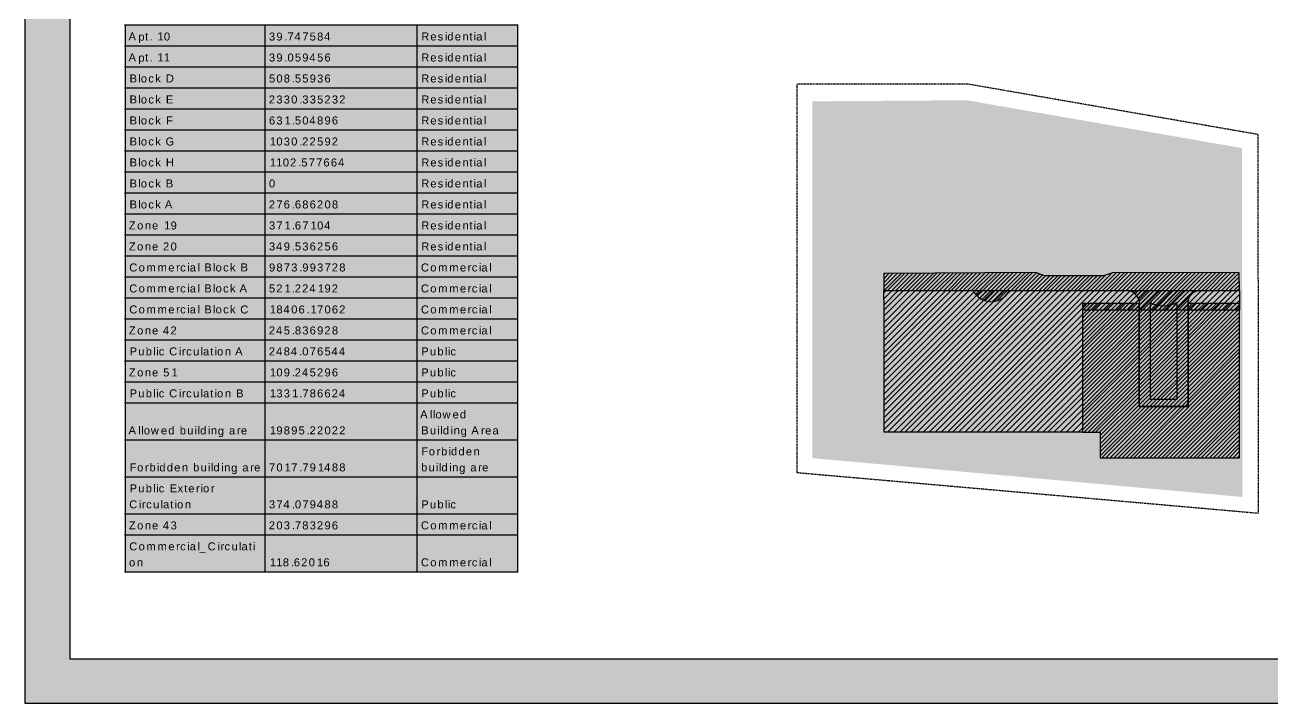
# Model space of a CAD drawing. Header units: metres. Extents: x 183920 to 185578, y 20757 to 21440.
# Drawn here: x 185131.3 to 185408.9, y 21119.2 to 21270 of the extents above; entities that cross this region are included whole.
import ezdxf

# ---------------------------------------------------------------- set-up
doc = ezdxf.new("R2010")
doc.units = ezdxf.units.M
for name, pattern in [('Commercial', [0]), ('Light Grey Page Line', [0]), ('Page Lines', [0]), ('Property boundary', [0.001111, 0.0003175, -0.00015875, 0.0003175, -0.00015875, 0, -0.00015875]), ('Public', [0]), ('Residential', [0]), ('Style_30', [0])]:
    doc.linetypes.add(name, pattern=pattern)
for name, color, linetype, true_color in [('Imported blocks_1', 7, 'Continuous', 0xc57dd9), ('PDF_Geometry', 7, 'Continuous', 0x000000), ('PDF_Solid Fills', 7, 'Continuous', 0xffffff), ('PDF_Text', 7, 'Continuous', 0x000000), ('Walls', 7, 'Continuous', 0x68db4c), ('Zoning', 7, 'Continuous', 0x47d2e2)]:
    doc.layers.add(name, color=color, linetype=linetype, true_color=true_color)
doc.styles.add('Style_10', font='', dxfattribs={"height": 1.58191})
doc.styles.get('Style_10').set_extended_font_data('arial')
pattern_1 = [(45, (0, 0), (-3.5355339, 3.5355339), []), (45, (0.9, 0), (-3.5355339, 3.5355339), []), (45, (1.8, 0), (-3.5355339, 3.5355339), []), (45, (2.7, 0), (-3.5355339, 3.5355339), []), (45, (3.6, 0), (-3.5355339, 3.5355339), []), (45, (4.5, 0), (-3.5355339, 3.5355339), []), (45, (5.4, 0), (-3.5355339, 3.5355339), []), (45, (6.3, 0), (-3.5355339, 3.5355339), [])]

# ---------------------------------------------------------------- blocks, each defined once
blk = doc.blocks.new('Group 6')
at = {"layer": 'PDF_Solid Fills', "transparency": 33554483}
blk.add_hatch(color=256, dxfattribs=at).paths.add_polyline_path([(185198.8, 21361.98), (185276.36, 21361.98), (185276.36, 21254.02), (185198.8, 21254.02), (185198.8, 21361.98)], flags=0)
at = {"layer": 'PDF_Geometry', "linetype": 'Style_30'}
for points in [[(185198.6, 21362.08), (185276.36, 21362.08)], [(185198.7, 21361.98), (185198.7, 21358.03)], [(185226.33, 21361.98), (185226.33, 21358.03)], [(185256.33, 21361.98), (185256.33, 21358.03)], [(185276.26, 21361.98), (185276.26, 21358.03)], [(185198.6, 21357.93), (185276.36, 21357.93)], [(185198.7, 21357.83), (185198.7, 21353.89)], [(185226.33, 21357.83), (185226.33, 21353.89)], [(185256.33, 21357.83), (185256.33, 21353.89)], [(185276.26, 21357.83), (185276.26, 21353.89)], [(185198.6, 21353.79), (185276.36, 21353.79)], [(185198.7, 21353.69), (185198.7, 21349.74)], [(185226.33, 21353.69), (185226.33, 21349.74)], [(185256.33, 21353.69), (185256.33, 21349.74)], [(185276.26, 21353.69), (185276.26, 21349.74)], [(185198.6, 21349.64), (185276.36, 21349.64)], [(185198.7, 21349.54), (185198.7, 21345.6)], [(185226.33, 21349.54), (185226.33, 21345.6)], [(185256.33, 21349.54), (185256.33, 21345.6)], [(185276.26, 21349.54), (185276.26, 21345.6)], [(185198.6, 21345.5), (185276.36, 21345.5)], [(185198.7, 21345.4), (185198.7, 21341.45)], [(185226.33, 21345.4), (185226.33, 21341.45)], [(185256.33, 21345.4), (185256.33, 21341.45)], [(185276.26, 21345.4), (185276.26, 21341.45)], [(185198.6, 21341.35), (185276.36, 21341.35)], [(185198.7, 21341.25), (185198.7, 21337.31)], [(185226.33, 21341.25), (185226.33, 21337.31)], [(185256.33, 21341.25), (185256.33, 21337.31)], [(185276.26, 21341.25), (185276.26, 21337.31)], [(185198.6, 21337.21), (185276.36, 21337.21)], [(185198.7, 21337.11), (185198.7, 21333.16)], [(185226.33, 21337.11), (185226.33, 21333.16)], [(185256.33, 21337.11), (185256.33, 21333.16)], [(185276.26, 21337.11), (185276.26, 21333.16)], [(185198.6, 21333.06), (185276.36, 21333.06)], [(185198.7, 21332.96), (185198.7, 21329.02)], [(185226.33, 21332.96), (185226.33, 21329.02)], [(185256.33, 21332.96), (185256.33, 21329.02)], [(185276.26, 21332.96), (185276.26, 21329.02)], [(185198.6, 21328.92), (185276.36, 21328.92)], [(185198.7, 21328.82), (185198.7, 21324.87)], [(185226.33, 21328.82), (185226.33, 21324.87)], [(185256.33, 21328.82), (185256.33, 21324.87)], [(185276.26, 21328.82), (185276.26, 21324.87)], [(185198.6, 21324.77), (185276.36, 21324.77)], [(185198.7, 21324.68), (185198.7, 21320.73)], [(185226.33, 21324.68), (185226.33, 21320.73)], [(185256.33, 21324.68), (185256.33, 21320.73)], [(185276.26, 21324.68), (185276.26, 21320.73)], [(185198.6, 21320.63), (185276.36, 21320.63)], [(185198.7, 21320.53), (185198.7, 21316.58)], [(185226.33, 21320.53), (185226.33, 21316.58)], [(185256.33, 21320.53), (185256.33, 21316.58)], [(185276.26, 21320.53), (185276.26, 21316.58)], [(185198.6, 21316.48), (185276.36, 21316.48)], [(185198.7, 21316.39), (185198.7, 21312.44)], [(185226.33, 21316.39), (185226.33, 21312.44)], [(185256.33, 21316.39), (185256.33, 21312.44)], [(185276.26, 21316.39), (185276.26, 21312.44)], [(185198.6, 21312.34), (185276.36, 21312.34)], [(185198.7, 21312.24), (185198.7, 21308.29)], [(185226.33, 21312.24), (185226.33, 21308.29)], [(185256.33, 21312.24), (185256.33, 21308.29)], [(185276.26, 21312.24), (185276.26, 21308.29)], [(185198.6, 21308.2), (185276.36, 21308.2)], [(185198.7, 21308.1), (185198.7, 21304.15)], [(185226.33, 21308.1), (185226.33, 21304.15)], [(185256.33, 21308.1), (185256.33, 21304.15)], [(185276.26, 21308.1), (185276.26, 21304.15)], [(185198.6, 21304.05), (185276.36, 21304.05)], [(185198.7, 21303.95), (185198.7, 21300)], [(185226.33, 21303.95), (185226.33, 21300)], [(185256.33, 21303.95), (185256.33, 21300)], [(185276.26, 21303.95), (185276.26, 21300)], [(185198.6, 21299.91), (185276.36, 21299.91)], [(185198.7, 21299.81), (185198.7, 21295.86)], [(185226.33, 21299.81), (185226.33, 21295.86)], [(185256.33, 21299.81), (185256.33, 21295.86)], [(185276.26, 21299.81), (185276.26, 21295.86)], [(185198.6, 21295.76), (185276.36, 21295.76)], [(185198.7, 21295.66), (185198.7, 21291.72)], [(185226.33, 21295.66), (185226.33, 21291.72)], [(185256.33, 21295.66), (185256.33, 21291.72)], [(185276.26, 21295.66), (185276.26, 21291.72)], [(185198.6, 21291.62), (185276.36, 21291.62)], [(185198.7, 21291.52), (185198.7, 21287.57)], [(185226.33, 21291.52), (185226.33, 21287.57)], [(185256.33, 21291.52), (185256.33, 21287.57)], [(185276.26, 21291.52), (185276.26, 21287.57)], [(185198.6, 21287.47), (185276.36, 21287.47)], [(185198.7, 21287.37), (185198.7, 21280.27)], [(185226.33, 21287.37), (185226.33, 21280.27)], [(185256.33, 21287.37), (185256.33, 21280.27)], [(185276.26, 21287.37), (185276.26, 21280.27)], [(185198.6, 21280.17), (185276.36, 21280.17)], [(185198.7, 21280.07), (185198.7, 21272.97)], [(185226.33, 21280.07), (185226.33, 21272.97)], [(185256.33, 21280.07), (185256.33, 21272.97)], [(185276.26, 21280.07), (185276.26, 21272.97)], [(185198.6, 21272.87), (185276.36, 21272.87)], [(185198.7, 21272.77), (185198.7, 21265.66)], [(185226.33, 21272.77), (185226.33, 21265.66)], [(185256.33, 21272.77), (185256.33, 21265.66)], [(185276.26, 21272.77), (185276.26, 21265.66)], [(185198.6, 21265.56), (185276.36, 21265.56)], [(185198.7, 21265.47), (185198.7, 21261.52)], [(185226.33, 21265.47), (185226.33, 21261.52)], [(185256.33, 21265.47), (185256.33, 21261.52)], [(185276.26, 21265.47), (185276.26, 21261.52)], [(185198.6, 21261.42), (185276.36, 21261.42)], [(185198.7, 21261.32), (185198.7, 21254.22)], [(185226.33, 21261.32), (185226.33, 21254.22)], [(185256.33, 21261.32), (185256.33, 21254.22)], [(185276.26, 21261.32), (185276.26, 21254.22)], [(185198.6, 21254.12), (185276.36, 21254.12)]]:
    blk.add_lwpolyline(points, dxfattribs=at)
at = {"layer": 'PDF_Text', "char_height": 1.58, "attachment_point": 7, "style": 'Style_10'}
for s, insert, width in [('A', (185199.38, 21359.02), 2.2031), ('t', (185202.65, 21359), 0.8318), ('1', (185205.08, 21359.02), 0.8671), ('0', (185206.37, 21358.98), 1.5351), ('3', (185227.13, 21358.98), 1.5415), ('9', (185228.59, 21358.98), 1.5479), ('7', (185230.8, 21359.02), 1.5239), ('4', (185232.17, 21359.02), 1.6282), ('7', (185233.73, 21359.02), 1.5239), ('5', (185235.17, 21358.98), 1.5608), ('8', (185236.63, 21358.98), 1.5512), ('4', (185238.02, 21359.02), 1.6282), ('R', (185257.22, 21359.02), 2.0746), ('i', (185261.87, 21359.02), 0.289), ('d', (185262.37, 21358.99), 1.4789), ('t', (185266.72, 21359), 0.8318), ('i', (185267.58, 21359.02), 0.289), ('l', (185269.62, 21359.02), 0.289), ('p', (185201.32, 21358.49), 1.4805), ('.', (185203.57, 21359.02), 0.3292), ('.', (185230.18, 21359.02), 0.3292), ('e', (185259.01, 21358.99), 1.572), ('s', (185260.46, 21358.99), 1.4163), ('e', (185263.84, 21358.99), 1.572), ('n', (185265.38, 21359.02), 1.3858), ('a', (185268.08, 21358.99), 1.5704), ('A', (185199.38, 21354.87), 2.2031), ('p', (185201.32, 21354.35), 1.4805), ('t', (185202.65, 21354.85), 0.8318), ('1', (185205.08, 21354.87), 0.8671), ('1', (185206.35, 21354.87), 0.8671), ('3', (185227.13, 21354.84), 1.5415), ('9', (185228.59, 21354.84), 1.5479), ('0', (185230.78, 21354.84), 1.5351), ('5', (185232.25, 21354.84), 1.5608), ('9', (185233.71, 21354.84), 1.5479), ('4', (185235.1, 21354.87), 1.6282), ('5', (185236.64, 21354.84), 1.5608), ('6', (185238.09, 21354.84), 1.5544), ('R', (185257.22, 21354.87), 2.0746), ('e', (185259.01, 21354.84), 1.572), ('s', (185260.46, 21354.84), 1.4163), ('i', (185261.87, 21354.87), 0.289), ('d', (185262.37, 21354.84), 1.4789), ('e', (185263.84, 21354.84), 1.572), ('n', (185265.38, 21354.87), 1.3858), ('t', (185266.72, 21354.85), 0.8318), ('i', (185267.58, 21354.87), 0.289), ('a', (185268.08, 21354.84), 1.5704), ('l', (185269.62, 21354.87), 0.289), ('.', (185203.57, 21354.87), 0.3292), ('.', (185230.18, 21354.87), 0.3292), ('B', (185199.58, 21350.73), 1.7776), ('l', (185201.31, 21350.73), 0.289), ('o', (185201.81, 21350.7), 1.5977), ('c', (185203.29, 21350.7), 1.4853), ('k', (185204.68, 21350.73), 1.4131), ('D', (185206.75, 21350.73), 1.9462), ('5', (185227.13, 21350.7), 1.5608), ('0', (185228.59, 21350.7), 1.5351), ('8', (185230.05, 21350.7), 1.5512), ('.', (185231.65, 21350.73), 0.3292), ('5', (185232.25, 21350.7), 1.5608), ('5', (185233.71, 21350.7), 1.5608), ('9', (185235.17, 21350.7), 1.5479), ('3', (185236.64, 21350.69), 1.5415), ('6', (185238.09, 21350.7), 1.5544), ('R', (185257.22, 21350.73), 2.0746), ('e', (185259.01, 21350.7), 1.572), ('s', (185260.46, 21350.7), 1.4163), ('i', (185261.87, 21350.73), 0.289), ('d', (185262.37, 21350.7), 1.4789), ('e', (185263.84, 21350.7), 1.572), ('n', (185265.38, 21350.73), 1.3858), ('t', (185266.72, 21350.71), 0.8318), ('i', (185267.58, 21350.73), 0.289), ('a', (185268.08, 21350.7), 1.5704), ('l', (185269.62, 21350.73), 0.289), ('B', (185199.58, 21346.58), 1.7776), ('l', (185201.31, 21346.58), 0.289), ('k', (185204.68, 21346.58), 1.4131), ('E', (185206.76, 21346.58), 1.7567), ('2', (185227.1, 21346.58), 1.5576), ('3', (185228.59, 21346.55), 1.5415), ('3', (185230.05, 21346.55), 1.5415), ('0', (185231.52, 21346.55), 1.5351), ('3', (185233.71, 21346.55), 1.5415), ('3', (185235.18, 21346.55), 1.5415), ('5', (185236.64, 21346.55), 1.5608), ('2', (185238.07, 21346.58), 1.5576), ('3', (185239.56, 21346.55), 1.5415), ('2', (185241, 21346.58), 1.5576), ('R', (185257.22, 21346.58), 2.0746), ('i', (185261.87, 21346.58), 0.289), ('d', (185262.37, 21346.55), 1.4789), ('i', (185267.58, 21346.58), 0.289), ('l', (185269.62, 21346.58), 0.289), ('o', (185201.81, 21346.55), 1.5977), ('c', (185203.29, 21346.55), 1.4853), ('.', (185233.11, 21346.58), 0.3292), ('e', (185259.01, 21346.55), 1.572), ('s', (185260.46, 21346.55), 1.4163), ('e', (185263.84, 21346.55), 1.572), ('n', (185265.38, 21346.58), 1.3858), ('t', (185266.72, 21346.56), 0.8318), ('a', (185268.08, 21346.55), 1.5704), ('B', (185199.58, 21342.44), 1.7776), ('l', (185201.31, 21342.44), 0.289), ('o', (185201.81, 21342.41), 1.5977), ('c', (185203.29, 21342.41), 1.4853), ('k', (185204.68, 21342.44), 1.4131), ('F', (185206.77, 21342.44), 1.5881), ('6', (185227.12, 21342.41), 1.5544), ('3', (185228.59, 21342.4), 1.5415), ('1', (185230.23, 21342.44), 0.8671), ('5', (185232.25, 21342.41), 1.5608), ('0', (185233.71, 21342.41), 1.5351), ('4', (185235.1, 21342.44), 1.6282), ('8', (185236.63, 21342.41), 1.5512), ('9', (185238.1, 21342.41), 1.5479), ('6', (185239.55, 21342.41), 1.5544), ('R', (185257.22, 21342.44), 2.0746), ('e', (185259.01, 21342.41), 1.572), ('s', (185260.46, 21342.41), 1.4163), ('i', (185261.87, 21342.44), 0.289), ('d', (185262.37, 21342.41), 1.4789), ('e', (185263.84, 21342.41), 1.572), ('n', (185265.38, 21342.44), 1.3858), ('t', (185266.72, 21342.42), 0.8318), ('i', (185267.58, 21342.44), 0.289), ('a', (185268.08, 21342.41), 1.5704), ('l', (185269.62, 21342.44), 0.289), ('.', (185231.65, 21342.44), 0.3292), ('B', (185199.58, 21338.29), 1.7776), ('l', (185201.31, 21338.29), 0.289), ('o', (185201.81, 21338.26), 1.5977), ('c', (185203.29, 21338.26), 1.4853), ('k', (185204.68, 21338.29), 1.4131), ('G', (185206.69, 21338.26), 2.1774), ('1', (185227.3, 21338.29), 0.8671), ('0', (185228.59, 21338.26), 1.5351), ('3', (185230.05, 21338.26), 1.5415), ('0', (185231.52, 21338.26), 1.5351), ('.', (185233.11, 21338.29), 0.3292), ('2', (185233.68, 21338.29), 1.5576), ('2', (185235.14, 21338.29), 1.5576), ('5', (185236.64, 21338.26), 1.5608), ('9', (185238.1, 21338.26), 1.5479), ('2', (185239.53, 21338.29), 1.5576), ('R', (185257.22, 21338.29), 2.0746), ('e', (185259.01, 21338.26), 1.572), ('s', (185260.46, 21338.26), 1.4163), ('i', (185261.87, 21338.29), 0.289), ('d', (185262.37, 21338.26), 1.4789), ('e', (185263.84, 21338.26), 1.572), ('n', (185265.38, 21338.29), 1.3858), ('t', (185266.72, 21338.28), 0.8318), ('i', (185267.58, 21338.29), 0.289), ('a', (185268.08, 21338.26), 1.5704), ('l', (185269.62, 21338.29), 0.289), ('B', (185199.58, 21334.15), 1.7776), ('l', (185201.31, 21334.15), 0.289), ('o', (185201.81, 21334.12), 1.5977), ('c', (185203.29, 21334.12), 1.4853), ('k', (185204.68, 21334.15), 1.4131), ('H', (185206.76, 21334.15), 1.8466), ('1', (185227.3, 21334.15), 0.8671), ('1', (185228.57, 21334.15), 0.8671), ('0', (185229.86, 21334.12), 1.5351), ('2', (185231.29, 21334.15), 1.5576), ('.', (185232.91, 21334.15), 0.3292), ('5', (185233.52, 21334.12), 1.5608), ('7', (185234.99, 21334.15), 1.5239), ('7', (185236.46, 21334.15), 1.5239), ('6', (185237.89, 21334.12), 1.5544), ('6', (185239.36, 21334.12), 1.5544), ('4', (185240.76, 21334.15), 1.6282), ('R', (185257.22, 21334.15), 2.0746), ('e', (185259.01, 21334.12), 1.572), ('s', (185260.46, 21334.12), 1.4163), ('i', (185261.87, 21334.15), 0.289), ('d', (185262.37, 21334.12), 1.4789), ('e', (185263.84, 21334.12), 1.572), ('n', (185265.38, 21334.15), 1.3858), ('t', (185266.72, 21334.13), 0.8318), ('i', (185267.58, 21334.15), 0.289), ('a', (185268.08, 21334.12), 1.5704), ('l', (185269.62, 21334.15), 0.289), ('B', (185199.58, 21330), 1.7776), ('l', (185201.31, 21330), 0.289), ('o', (185201.81, 21329.97), 1.5977), ('c', (185203.29, 21329.97), 1.4853), ('k', (185204.68, 21330), 1.4131), ('B', (185206.74, 21330), 1.7776), ('0', (185227.13, 21329.97), 1.5351), ('R', (185257.22, 21330), 2.0746), ('e', (185259.01, 21329.97), 1.572), ('s', (185260.46, 21329.97), 1.4163), ('i', (185261.87, 21330), 0.289), ('d', (185262.37, 21329.97), 1.4789), ('e', (185263.84, 21329.97), 1.572), ('n', (185265.38, 21330), 1.3858), ('t', (185266.72, 21329.99), 0.8318), ('i', (185267.58, 21330), 0.289), ('a', (185268.08, 21329.97), 1.5704), ('l', (185269.62, 21330), 0.289), ('B', (185199.58, 21325.86), 1.7776), ('l', (185201.31, 21325.86), 0.289), ('o', (185201.81, 21325.83), 1.5977), ('c', (185203.29, 21325.83), 1.4853), ('k', (185204.68, 21325.86), 1.4131), ('A', (185206.55, 21325.86), 2.2031), ('2', (185227.1, 21325.86), 1.5576), ('7', (185228.61, 21325.86), 1.5239), ('6', (185230.04, 21325.83), 1.5544), ('.', (185231.65, 21325.86), 0.3292), ('6', (185232.24, 21325.83), 1.5544), ('8', (185233.71, 21325.83), 1.5512), ('6', (185235.16, 21325.83), 1.5544), ('2', (185236.61, 21325.86), 1.5576), ('0', (185238.1, 21325.83), 1.5351), ('8', (185239.56, 21325.83), 1.5512), ('R', (185257.22, 21325.86), 2.0746), ('e', (185259.01, 21325.83), 1.572), ('s', (185260.46, 21325.83), 1.4163), ('i', (185261.87, 21325.86), 0.289), ('d', (185262.37, 21325.83), 1.4789), ('e', (185263.84, 21325.83), 1.572), ('n', (185265.38, 21325.86), 1.3858), ('t', (185266.72, 21325.84), 0.8318), ('i', (185267.58, 21325.86), 0.289), ('a', (185268.08, 21325.83), 1.5704), ('l', (185269.62, 21325.86), 0.289), ('Z', (185199.44, 21321.72), 1.8611), ('o', (185201.08, 21321.68), 1.5977), ('n', (185202.63, 21321.72), 1.3858), ('e', (185204.02, 21321.68), 1.572), ('1', (185206.4, 21321.72), 0.8671), ('9', (185207.69, 21321.68), 1.5479), ('3', (185227.13, 21321.68), 1.5415), ('7', (185228.61, 21321.72), 1.5239), ('1', (185230.23, 21321.72), 0.8671), ('.', (185231.65, 21321.72), 0.3292), ('6', (185232.24, 21321.68), 1.5544), ('7', (185233.73, 21321.72), 1.5239), ('1', (185235.35, 21321.72), 0.8671), ('0', (185236.64, 21321.68), 1.5351), ('4', (185238.02, 21321.72), 1.6282), ('R', (185257.22, 21321.72), 2.0746), ('e', (185259.01, 21321.68), 1.572), ('s', (185260.46, 21321.68), 1.4163), ('i', (185261.87, 21321.72), 0.289), ('d', (185262.37, 21321.68), 1.4789), ('e', (185263.84, 21321.68), 1.572), ('n', (185265.38, 21321.72), 1.3858), ('t', (185266.72, 21321.7), 0.8318), ('i', (185267.58, 21321.72), 0.289), ('a', (185268.08, 21321.68), 1.5704), ('l', (185269.62, 21321.72), 0.289), ('Z', (185199.44, 21317.57), 1.8611), ('o', (185201.08, 21317.54), 1.5977), ('n', (185202.63, 21317.57), 1.3858), ('e', (185204.02, 21317.54), 1.572), ('2', (185206.19, 21317.57), 1.5576), ('0', (185207.69, 21317.54), 1.5351), ('3', (185227.13, 21317.54), 1.5415), ('4', (185228.51, 21317.57), 1.6282), ('9', (185230.05, 21317.54), 1.5479), ('5', (185232.25, 21317.54), 1.5608), ('3', (185233.71, 21317.54), 1.5415), ('6', (185235.16, 21317.54), 1.5544), ('2', (185236.61, 21317.57), 1.5576), ('5', (185238.1, 21317.54), 1.5608), ('6', (185239.55, 21317.54), 1.5544), ('R', (185257.22, 21317.57), 2.0746), ('e', (185259.01, 21317.54), 1.572), ('s', (185260.46, 21317.54), 1.4163), ('i', (185261.87, 21317.57), 0.289), ('d', (185262.37, 21317.54), 1.4789), ('e', (185263.84, 21317.54), 1.572), ('n', (185265.38, 21317.57), 1.3858), ('t', (185266.72, 21317.55), 0.8318), ('i', (185267.58, 21317.57), 0.289), ('a', (185268.08, 21317.54), 1.5704), ('l', (185269.62, 21317.57), 0.289), ('.', (185231.65, 21317.57), 0.3292), ('C', (185199.52, 21313.39), 2.0811), ('o', (185201.37, 21313.39), 1.5977), ('m', (185202.92, 21313.43), 2.3107), ('m', (185205.12, 21313.43), 2.3107), ('e', (185207.23, 21313.39), 1.572), ('r', (185208.77, 21313.43), 0.9265), ('c', (185209.58, 21313.39), 1.4853), ('i', (185210.96, 21313.43), 0.289), ('a', (185211.47, 21313.39), 1.5704), ('l', (185213, 21313.43), 0.289), ('B', (185214.34, 21313.43), 1.7776), ('l', (185216.07, 21313.43), 0.289), ('o', (185216.58, 21313.39), 1.5977), ('c', (185218.06, 21313.39), 1.4853), ('k', (185219.44, 21313.43), 1.4131), ('B', (185221.51, 21313.43), 1.7776), ('9', (185227.13, 21313.39), 1.5479), ('8', (185228.59, 21313.39), 1.5512), ('7', (185230.07, 21313.43), 1.5239), ('3', (185231.52, 21313.39), 1.5415), ('.', (185233.11, 21313.43), 0.3292), ('9', (185233.71, 21313.39), 1.5479), ('9', (185235.17, 21313.39), 1.5479), ('3', (185236.64, 21313.39), 1.5415), ('7', (185238.12, 21313.43), 1.5239), ('2', (185239.53, 21313.43), 1.5576), ('8', (185241.02, 21313.39), 1.5512), ('C', (185257.15, 21313.39), 2.0811), ('o', (185259, 21313.39), 1.5977), ('m', (185260.55, 21313.43), 2.3107), ('m', (185262.75, 21313.43), 2.3107), ('e', (185264.86, 21313.39), 1.572), ('r', (185266.4, 21313.43), 0.9265), ('c', (185267.21, 21313.39), 1.4853), ('i', (185268.59, 21313.43), 0.289), ('a', (185269.1, 21313.39), 1.5704), ('l', (185270.63, 21313.43), 0.289), ('C', (185199.52, 21309.25), 2.0811), ('o', (185201.37, 21309.25), 1.5977), ('m', (185202.92, 21309.28), 2.3107), ('m', (185205.12, 21309.28), 2.3107), ('e', (185207.23, 21309.25), 1.572), ('r', (185208.77, 21309.28), 0.9265), ('c', (185209.58, 21309.25), 1.4853), ('i', (185210.96, 21309.28), 0.289), ('a', (185211.47, 21309.25), 1.5704), ('l', (185213, 21309.28), 0.289), ('B', (185214.34, 21309.28), 1.7776), ('l', (185216.07, 21309.28), 0.289), ('o', (185216.58, 21309.25), 1.5977), ('c', (185218.06, 21309.25), 1.4853), ('k', (185219.44, 21309.28), 1.4131), ('A', (185221.31, 21309.28), 2.2031), ('5', (185227.13, 21309.25), 1.5608), ('2', (185228.56, 21309.28), 1.5576), ('1', (185230.23, 21309.28), 0.8671), ('.', (185231.65, 21309.28), 0.3292), ('2', (185232.22, 21309.28), 1.5576), ('2', (185233.68, 21309.28), 1.5576), ('4', (185235.1, 21309.28), 1.6282), ('1', (185236.81, 21309.28), 0.8671), ('9', (185238.1, 21309.25), 1.5479), ('2', (185239.53, 21309.28), 1.5576), ('C', (185257.15, 21309.25), 2.0811), ('o', (185259, 21309.25), 1.5977), ('m', (185260.55, 21309.28), 2.3107), ('m', (185262.75, 21309.28), 2.3107), ('e', (185264.86, 21309.25), 1.572), ('r', (185266.4, 21309.28), 0.9265), ('c', (185267.21, 21309.25), 1.4853), ('i', (185268.59, 21309.28), 0.289), ('a', (185269.1, 21309.25), 1.5704), ('l', (185270.63, 21309.28), 0.289), ('C', (185199.52, 21305.1), 2.0811), ('o', (185201.37, 21305.11), 1.5977), ('m', (185202.92, 21305.14), 2.3107), ('m', (185205.12, 21305.14), 2.3107), ('e', (185207.23, 21305.11), 1.572), ('r', (185208.77, 21305.14), 0.9265), ('c', (185209.58, 21305.11), 1.4853), ('i', (185210.96, 21305.14), 0.289), ('a', (185211.47, 21305.11), 1.5704), ('l', (185213, 21305.14), 0.289), ('B', (185214.34, 21305.14), 1.7776), ('l', (185216.07, 21305.14), 0.289), ('o', (185216.58, 21305.11), 1.5977), ('c', (185218.06, 21305.11), 1.4853), ('k', (185219.44, 21305.14), 1.4131), ('C', (185221.45, 21305.1), 2.0811), ('1', (185227.3, 21305.14), 0.8671), ('8', (185228.59, 21305.1), 1.5512), ('4', (185229.98, 21305.14), 1.6282), ('0', (185231.52, 21305.1), 1.5351), ('6', (185232.97, 21305.1), 1.5544), ('1', (185235.35, 21305.14), 0.8671), ('7', (185236.65, 21305.14), 1.5239), ('0', (185238.1, 21305.1), 1.5351), ('6', (185239.55, 21305.1), 1.5544), ('2', (185241, 21305.14), 1.5576), ('C', (185257.15, 21305.1), 2.0811), ('o', (185259, 21305.11), 1.5977), ('m', (185260.55, 21305.14), 2.3107), ('m', (185262.75, 21305.14), 2.3107), ('e', (185264.86, 21305.11), 1.572), ('r', (185266.4, 21305.14), 0.9265), ('c', (185267.21, 21305.11), 1.4853), ('i', (185268.59, 21305.14), 0.289), ('a', (185269.1, 21305.11), 1.5704), ('l', (185270.63, 21305.14), 0.289), ('.', (185234.57, 21305.14), 0.3292), ('Z', (185199.44, 21300.99), 1.8611), ('o', (185201.08, 21300.96), 1.5977), ('n', (185202.63, 21300.99), 1.3858), ('e', (185204.02, 21300.96), 1.572), ('4', (185206.15, 21300.99), 1.6282), ('2', (185207.66, 21300.99), 1.5576), ('2', (185227.1, 21300.99), 1.5576), ('4', (185228.51, 21300.99), 1.6282), ('5', (185230.05, 21300.96), 1.5608), ('8', (185232.25, 21300.96), 1.5512), ('3', (185233.71, 21300.96), 1.5415), ('6', (185235.16, 21300.96), 1.5544), ('9', (185236.64, 21300.96), 1.5479), ('2', (185238.07, 21300.99), 1.5576), ('8', (185239.56, 21300.96), 1.5512), ('C', (185257.15, 21300.96), 2.0811), ('o', (185259, 21300.96), 1.5977), ('m', (185260.55, 21300.99), 2.3107), ('m', (185262.75, 21300.99), 2.3107), ('e', (185264.86, 21300.96), 1.572), ('r', (185266.4, 21300.99), 0.9265), ('c', (185267.21, 21300.96), 1.4853), ('i', (185268.59, 21300.99), 0.289), ('a', (185269.1, 21300.96), 1.5704), ('l', (185270.63, 21300.99), 0.289), ('.', (185231.65, 21300.99), 0.3292), ('P', (185199.59, 21296.85), 1.7968), ('u', (185201.31, 21296.82), 1.3826), ('b', (185202.78, 21296.82), 1.4789), ('l', (185204.24, 21296.85), 0.289), ('i', (185204.83, 21296.85), 0.289), ('c', (185205.34, 21296.82), 1.4853), ('C', (185207.41, 21296.82), 2.0811), ('i', (185209.36, 21296.85), 0.289), ('r', (185209.94, 21296.85), 0.9265), ('c', (185210.75, 21296.82), 1.4853), ('u', (185212.13, 21296.82), 1.3826), ('l', (185213.59, 21296.85), 0.289), ('a', (185214.1, 21296.82), 1.5704), ('t', (185215.52, 21296.83), 0.8318), ('i', (185216.38, 21296.85), 0.289), ('o', (185216.87, 21296.82), 1.5977), ('n', (185218.42, 21296.85), 1.3858), ('A', (185220.44, 21296.85), 2.2031), ('2', (185227.1, 21296.85), 1.5576), ('4', (185228.51, 21296.85), 1.6282), ('8', (185230.05, 21296.82), 1.5512), ('4', (185231.44, 21296.85), 1.6282), ('.', (185233.11, 21296.85), 0.3292), ('0', (185233.71, 21296.82), 1.5351), ('7', (185235.19, 21296.85), 1.5239), ('6', (185236.63, 21296.82), 1.5544), ('5', (185238.1, 21296.82), 1.5608), ('4', (185239.49, 21296.85), 1.6282), ('4', (185240.95, 21296.85), 1.6282), ('P', (185257.22, 21296.85), 1.7968), ('u', (185258.94, 21296.82), 1.3826), ('b', (185260.41, 21296.82), 1.4789), ('l', (185261.87, 21296.85), 0.289), ('i', (185262.46, 21296.85), 0.289), ('c', (185262.97, 21296.82), 1.4853), ('Z', (185199.44, 21292.7), 1.8611), ('o', (185201.08, 21292.67), 1.5977), ('n', (185202.63, 21292.7), 1.3858), ('e', (185204.02, 21292.67), 1.572), ('5', (185206.22, 21292.67), 1.5608), ('1', (185207.86, 21292.7), 0.8671), ('1', (185227.3, 21292.7), 0.8671), ('0', (185228.59, 21292.67), 1.5351), ('9', (185230.05, 21292.67), 1.5479), ('2', (185232.22, 21292.7), 1.5576), ('4', (185233.64, 21292.7), 1.6282), ('5', (185235.17, 21292.67), 1.5608), ('2', (185236.61, 21292.7), 1.5576), ('9', (185238.1, 21292.67), 1.5479), ('6', (185239.55, 21292.67), 1.5544), ('P', (185257.22, 21292.7), 1.7968), ('b', (185260.41, 21292.67), 1.4789), ('l', (185261.87, 21292.7), 0.289), ('i', (185262.46, 21292.7), 0.289), ('c', (185262.97, 21292.67), 1.4853), ('.', (185231.65, 21292.7), 0.3292), ('u', (185258.94, 21292.67), 1.3826), ('P', (185199.59, 21288.56), 1.7968), ('u', (185201.31, 21288.53), 1.3826), ('b', (185202.78, 21288.53), 1.4789), ('l', (185204.24, 21288.56), 0.289), ('i', (185204.83, 21288.56), 0.289), ('c', (185205.34, 21288.53), 1.4853), ('C', (185207.41, 21288.53), 2.0811), ('i', (185209.36, 21288.56), 0.289), ('r', (185209.94, 21288.56), 0.9265), ('c', (185210.75, 21288.53), 1.4853), ('u', (185212.13, 21288.53), 1.3826), ('l', (185213.59, 21288.56), 0.289), ('a', (185214.1, 21288.53), 1.5704), ('t', (185215.52, 21288.54), 0.8318), ('i', (185216.38, 21288.56), 0.289), ('o', (185216.87, 21288.53), 1.5977), ('n', (185218.42, 21288.56), 1.3858), ('B', (185220.64, 21288.56), 1.7776), ('1', (185227.3, 21288.56), 0.8671), ('3', (185228.59, 21288.52), 1.5415), ('3', (185230.05, 21288.52), 1.5415), ('1', (185231.69, 21288.56), 0.8671), ('7', (185233.73, 21288.56), 1.5239), ('8', (185235.17, 21288.53), 1.5512), ('6', (185236.63, 21288.53), 1.5544), ('6', (185238.09, 21288.53), 1.5544), ('2', (185239.53, 21288.56), 1.5576), ('4', (185240.95, 21288.56), 1.6282), ('P', (185257.22, 21288.56), 1.7968), ('u', (185258.94, 21288.53), 1.3826), ('b', (185260.41, 21288.53), 1.4789), ('l', (185261.87, 21288.56), 0.289), ('i', (185262.46, 21288.56), 0.289), ('c', (185262.97, 21288.53), 1.4853), ('.', (185233.11, 21288.56), 0.3292), ('A', (185257.01, 21284.41), 2.2031), ('l', (185258.94, 21284.41), 0.289), ('l', (185259.52, 21284.41), 0.289), ('o', (185260.03, 21284.38), 1.5977), ('w', (185261.41, 21284.41), 2.3396), ('e', (185263.4, 21284.38), 1.572), ('d', (185264.86, 21284.38), 1.4789), ('A', (185199.38, 21281.26), 2.2031), ('l', (185201.31, 21281.26), 0.289), ('l', (185201.89, 21281.26), 0.289), ('o', (185202.4, 21281.22), 1.5977), ('w', (185203.78, 21281.26), 2.3396), ('e', (185205.77, 21281.22), 1.572), ('d', (185207.23, 21281.22), 1.4789), ('b', (185209.5, 21281.22), 1.4789), ('u', (185210.96, 21281.22), 1.3826), ('i', (185212.43, 21281.26), 0.289), ('l', (185213.01, 21281.26), 0.289), ('d', (185213.52, 21281.22), 1.4789), ('i', (185215.06, 21281.26), 0.289), ('n', (185215.65, 21281.26), 1.3858), ('g', (185217.02, 21280.7), 1.503), ('a', (185219.23, 21281.22), 1.5704), ('r', (185220.77, 21281.26), 0.9265), ('e', (185221.57, 21281.22), 1.572), ('1', (185227.3, 21281.26), 0.8671), ('9', (185228.59, 21281.22), 1.5479), ('8', (185230.05, 21281.22), 1.5512), ('9', (185231.52, 21281.22), 1.5479), ('5', (185232.98, 21281.22), 1.5608), ('2', (185235.14, 21281.26), 1.5576), ('2', (185236.61, 21281.26), 1.5576), ('0', (185238.1, 21281.22), 1.5351), ('2', (185239.53, 21281.26), 1.5576), ('2', (185241, 21281.26), 1.5576), ('B', (185257.21, 21281.26), 1.7776), ('u', (185258.94, 21281.22), 1.3826), ('i', (185260.41, 21281.26), 0.289), ('l', (185260.99, 21281.26), 0.289), ('d', (185261.49, 21281.22), 1.4789), ('i', (185263.04, 21281.26), 0.289), ('n', (185263.63, 21281.26), 1.3858), ('g', (185265, 21280.7), 1.503), ('A', (185267.11, 21281.26), 2.2031), ('r', (185269.03, 21281.26), 0.9265), ('e', (185269.84, 21281.22), 1.572), ('a', (185271.3, 21281.22), 1.5704), ('.', (185234.57, 21281.26), 0.3292), ('F', (185257.23, 21277.11), 1.5881), ('o', (185258.71, 21277.08), 1.5977), ('r', (185260.26, 21277.11), 0.9265), ('b', (185261.14, 21277.08), 1.4789), ('i', (185262.6, 21277.11), 0.289), ('d', (185263.1, 21277.08), 1.4789), ('d', (185264.56, 21277.08), 1.4789), ('e', (185266.03, 21277.08), 1.572), ('n', (185267.57, 21277.11), 1.3858), ('F', (185199.6, 21273.95), 1.5881), ('o', (185201.08, 21273.92), 1.5977), ('r', (185202.63, 21273.95), 0.9265), ('b', (185203.51, 21273.92), 1.4789), ('i', (185204.97, 21273.95), 0.289), ('d', (185205.47, 21273.92), 1.4789), ('d', (185206.93, 21273.92), 1.4789), ('e', (185208.4, 21273.92), 1.572), ('n', (185209.94, 21273.95), 1.3858), ('b', (185212.14, 21273.92), 1.4789), ('u', (185213.6, 21273.92), 1.3826), ('i', (185215.07, 21273.95), 0.289), ('l', (185215.64, 21273.95), 0.289), ('d', (185216.15, 21273.92), 1.4789), ('i', (185217.7, 21273.95), 0.289), ('n', (185218.28, 21273.95), 1.3858), ('g', (185219.66, 21273.4), 1.503), ('a', (185221.86, 21273.92), 1.5704), ('r', (185223.4, 21273.95), 0.9265), ('e', (185224.2, 21273.92), 1.572), ('7', (185227.14, 21273.95), 1.5239), ('0', (185228.59, 21273.92), 1.5351), ('1', (185230.23, 21273.95), 0.8671), ('7', (185231.53, 21273.95), 1.5239), ('7', (185233.73, 21273.95), 1.5239), ('9', (185235.17, 21273.92), 1.5479), ('1', (185236.81, 21273.95), 0.8671), ('4', (185238.02, 21273.95), 1.6282), ('8', (185239.56, 21273.92), 1.5512), ('8', (185241.02, 21273.92), 1.5512), ('b', (185257.19, 21273.92), 1.4789), ('u', (185258.65, 21273.92), 1.3826), ('i', (185260.12, 21273.95), 0.289), ('l', (185260.7, 21273.95), 0.289), ('d', (185261.2, 21273.92), 1.4789), ('i', (185262.75, 21273.95), 0.289), ('n', (185263.33, 21273.95), 1.3858), ('g', (185264.71, 21273.4), 1.503), ('a', (185266.91, 21273.92), 1.5704), ('r', (185268.45, 21273.95), 0.9265), ('e', (185269.25, 21273.92), 1.572), ('.', (185233.11, 21273.95), 0.3292), ('P', (185199.59, 21269.81), 1.7968), ('u', (185201.31, 21269.78), 1.3826), ('b', (185202.78, 21269.78), 1.4789), ('l', (185204.24, 21269.81), 0.289), ('i', (185204.83, 21269.81), 0.289), ('c', (185205.34, 21269.78), 1.4853), ('E', (185207.49, 21269.81), 1.7567), ('x', (185209.06, 21269.81), 1.5961), ('t', (185210.4, 21269.79), 0.8318), ('e', (185211.18, 21269.78), 1.572), ('r', (185212.72, 21269.81), 0.9265), ('i', (185213.6, 21269.81), 0.289), ('o', (185214.1, 21269.78), 1.5977), ('r', (185215.64, 21269.81), 0.9265), ('C', (185199.52, 21266.62), 2.0811), ('i', (185201.46, 21266.65), 0.289), ('r', (185202.04, 21266.65), 0.9265), ('c', (185202.85, 21266.62), 1.4853), ('u', (185204.23, 21266.62), 1.3826), ('l', (185205.69, 21266.65), 0.289), ('a', (185206.21, 21266.62), 1.5704), ('t', (185207.62, 21266.63), 0.8318), ('i', (185208.48, 21266.65), 0.289), ('o', (185208.98, 21266.62), 1.5977), ('n', (185210.53, 21266.65), 1.3858), ('3', (185227.13, 21266.62), 1.5415), ('7', (185228.61, 21266.65), 1.5239), ('4', (185229.98, 21266.65), 1.6282), ('.', (185231.65, 21266.65), 0.3292), ('0', (185232.25, 21266.62), 1.5351), ('7', (185233.73, 21266.65), 1.5239), ('9', (185235.17, 21266.62), 1.5479), ('4', (185236.56, 21266.65), 1.6282), ('8', (185238.1, 21266.62), 1.5512), ('8', (185239.56, 21266.62), 1.5512), ('P', (185257.22, 21266.65), 1.7968), ('u', (185258.94, 21266.62), 1.3826), ('b', (185260.41, 21266.62), 1.4789), ('l', (185261.87, 21266.65), 0.289), ('i', (185262.46, 21266.65), 0.289), ('c', (185262.97, 21266.62), 1.4853), ('Z', (185199.44, 21262.51), 1.8611), ('o', (185201.08, 21262.47), 1.5977), ('n', (185202.63, 21262.51), 1.3858), ('e', (185204.02, 21262.47), 1.572), ('4', (185206.15, 21262.51), 1.6282), ('3', (185207.69, 21262.47), 1.5415), ('2', (185227.1, 21262.51), 1.5576), ('0', (185228.59, 21262.47), 1.5351), ('3', (185230.05, 21262.47), 1.5415), ('.', (185231.65, 21262.51), 0.3292), ('7', (185232.26, 21262.51), 1.5239), ('8', (185233.71, 21262.47), 1.5512), ('3', (185235.18, 21262.47), 1.5415), ('2', (185236.61, 21262.51), 1.5576), ('9', (185238.1, 21262.47), 1.5479), ('6', (185239.55, 21262.47), 1.5544), ('C', (185257.15, 21262.47), 2.0811), ('o', (185259, 21262.47), 1.5977), ('m', (185260.55, 21262.51), 2.3107), ('m', (185262.75, 21262.51), 2.3107), ('e', (185264.86, 21262.47), 1.572), ('r', (185266.4, 21262.51), 0.9265), ('c', (185267.21, 21262.47), 1.4853), ('i', (185268.59, 21262.51), 0.289), ('a', (185269.1, 21262.47), 1.5704), ('l', (185270.63, 21262.51), 0.289), ('C', (185199.52, 21258.33), 2.0811), ('o', (185201.37, 21258.33), 1.5977), ('m', (185202.92, 21258.36), 2.3107), ('m', (185205.12, 21258.36), 2.3107), ('e', (185207.23, 21258.33), 1.572), ('r', (185208.77, 21258.36), 0.9265), ('c', (185209.58, 21258.33), 1.4853), ('i', (185210.96, 21258.36), 0.289), ('a', (185211.47, 21258.33), 1.5704), ('l', (185213, 21258.36), 0.289), ('C', (185215.01, 21258.33), 2.0811), ('i', (185216.96, 21258.36), 0.289), ('r', (185217.54, 21258.36), 0.9265), ('c', (185218.35, 21258.33), 1.4853), ('u', (185219.73, 21258.33), 1.3826), ('l', (185221.19, 21258.36), 0.289), ('a', (185221.7, 21258.33), 1.5704), ('t', (185223.12, 21258.34), 0.8318), ('i', (185223.98, 21258.36), 0.289), ('_', (185213.38, 21257.84), 1.9157), ('o', (185199.47, 21255.17), 1.5977), ('n', (185201.02, 21255.2), 1.3858), ('1', (185227.3, 21255.2), 0.8671), ('1', (185228.57, 21255.2), 0.8671), ('8', (185229.86, 21255.17), 1.5512), ('.', (185231.45, 21255.2), 0.3292), ('6', (185232.04, 21255.17), 1.5544), ('2', (185233.48, 21255.2), 1.5576), ('0', (185234.98, 21255.17), 1.5351), ('1', (185236.62, 21255.2), 0.8671), ('6', (185237.89, 21255.17), 1.5544), ('C', (185257.15, 21255.17), 2.0811), ('o', (185259, 21255.17), 1.5977), ('m', (185260.55, 21255.2), 2.3107), ('m', (185262.75, 21255.2), 2.3107), ('e', (185264.86, 21255.17), 1.572), ('r', (185266.4, 21255.2), 0.9265), ('c', (185267.21, 21255.17), 1.4853), ('i', (185268.59, 21255.2), 0.289), ('a', (185269.1, 21255.17), 1.5704), ('l', (185270.63, 21255.2), 0.289)]:
    blk.add_mtext(s, dxfattribs=dict(at, insert=insert, width=width))
blk = doc.blocks.new('A3  Title block minimal vertical')
at = {"layer": 'Imported blocks_1', "transparency": 33554483}
blk.add_hatch(color=256, dxfattribs=at).paths.add_polyline_path([(-0.20993, -0.1483), (-0.20053, -0.13906), (-0.20053, 0.13995), (0.15506, 0.13995), (0.15506, -0.13906), (-0.20053, -0.13906), (-0.20993, -0.1483), (0.20993, -0.1483), (0.20993, 0.1483), (-0.20993, 0.1483), (-0.20993, -0.1483)], flags=0)
at = {"layer": 'Imported blocks_1', "linetype": 'Page Lines'}
blk.add_lwpolyline([(-0.20993, -0.1483), (0.20993, -0.1483), (0.20993, 0.1483), (-0.20993, 0.1483), (-0.20993, -0.1483)], close=True, dxfattribs=at)
at = {"layer": 'Imported blocks_1', "linetype": 'Light Grey Page Line'}
blk.add_lwpolyline([(-0.20053, -0.13906), (0.20169, -0.13906), (0.20169, 0.13995), (-0.20053, 0.13995), (-0.20053, -0.13906)], close=True, dxfattribs=at)
blk = doc.blocks.new('Group 11')
at = {"layer": 'Zoning', "linetype": 'Property boundary'}
blk.add_lwpolyline([(185902.59, 20637.36), (185902.25, 20878.52), (185717.48, 20910.6), (185608.03, 20910.6), (185608.03, 20663.25), (185902.59, 20637.36)], close=True, dxfattribs=at)

msp = doc.modelspace()

# ---------------------------------------------------------------- hatches: boundary and pattern name
at = {"layer": 'Walls'}
h = msp.add_hatch(dxfattribs=at)
h.set_pattern_fill('PATTERN_3', color=256, scale=10, style=0, pattern_type=2)
h.set_pattern_definition(pattern_1)
h.paths.add_polyline_path([(185379.33, 21208.06), (185366.68, 21208.06), (185366.68, 21179.4), (185370.65, 21179.4), (185370.65, 21173.74), (185401.61, 21173.74), (185401.61, 21207.99), (185390.18, 21207.99), (185390.18, 21185.12), (185379.26, 21185.12), (185379.26, 21208.06), (185379.14, 21208.02)], flags=0)
h = msp.add_hatch(dxfattribs=at)
h.set_pattern_fill('PATTERN_3', color=256, scale=10, style=0, pattern_type=2)
h.set_pattern_definition(pattern_1)
edge = h.paths.add_edge_path(flags=0)
edge.add_arc((185384.72, 21213.56), 6.1, 240.5133, 299.4867, ccw=False)
edge.add_line((185381.72, 21208.24), (185381.72, 21186.78))
edge.add_line((185381.72, 21186.78), (185387.73, 21186.78))
edge.add_line((185387.73, 21186.78), (185387.73, 21208.24))
edge.add_line((185387.73, 21208.24), (185387.73, 21208.24))
at = {"layer": 'Zoning', "transparency": 33554483}
msp.add_hatch(color=256, dxfattribs=at).paths.add_polyline_path([(185402.29, 21165.01), (185402.17, 21242.58), (185340.93, 21253.21), (185306.54, 21252.98), (185306.56, 21173.65), (185402.29, 21165.01)], flags=0)
at = {"layer": 'Zoning'}
h = msp.add_hatch(dxfattribs=at)
h.set_pattern_fill('PATTERN_2', color=256, scale=10, style=0, pattern_type=2)
h.set_pattern_definition(pattern_1)
edge = h.paths.add_edge_path(flags=0)
edge.add_line((185379.32, 21208.16), (185379.28, 21208.02))
edge.add_line((185379.28, 21208.02), (185379.28, 21206.27))
edge.add_line((185379.28, 21206.27), (185379.28, 21206.01))
edge.add_line((185379.28, 21206.01), (185379.28, 21205.75))
edge.add_line((185379.28, 21205.75), (185379.28, 21200.61))
edge.add_line((185379.28, 21200.61), (185379.28, 21200.35))
edge.add_line((185379.28, 21200.35), (185379.28, 21200.09))
edge.add_line((185379.28, 21200.09), (185379.28, 21193.64))
edge.add_line((185379.28, 21193.64), (185379.28, 21193.38))
edge.add_line((185379.28, 21193.38), (185379.28, 21193.11))
edge.add_line((185379.28, 21193.11), (185379.28, 21188.06))
edge.add_line((185379.28, 21188.06), (185379.28, 21187.8))
edge.add_line((185379.28, 21187.8), (185379.28, 21187.54))
edge.add_line((185379.28, 21187.54), (185379.28, 21185.12))
edge.add_line((185379.28, 21185.12), (185380.28, 21185.12))
edge.add_line((185380.28, 21185.12), (185380.54, 21185.12))
edge.add_line((185380.54, 21185.12), (185380.8, 21185.12))
edge.add_line((185380.8, 21185.12), (185388.65, 21185.12))
edge.add_line((185388.65, 21185.12), (185388.91, 21185.12))
edge.add_line((185388.91, 21185.12), (185389.17, 21185.12))
edge.add_line((185389.17, 21185.12), (185390.17, 21185.12))
edge.add_line((185390.17, 21185.12), (185390.17, 21187.08))
edge.add_line((185390.17, 21187.08), (185390.17, 21187.34))
edge.add_line((185390.17, 21187.34), (185390.17, 21187.6))
edge.add_line((185390.17, 21187.6), (185390.17, 21193.57))
edge.add_line((185390.17, 21193.57), (185390.17, 21193.83))
edge.add_line((185390.17, 21193.83), (185390.17, 21194.09))
edge.add_line((185390.17, 21194.09), (185390.17, 21198.01))
edge.add_line((185390.17, 21198.01), (185390.17, 21198.27))
edge.add_line((185390.17, 21198.27), (185390.17, 21198.53))
edge.add_line((185390.17, 21198.53), (185390.17, 21205.32))
edge.add_line((185390.17, 21205.32), (185390.17, 21205.58))
edge.add_line((185390.17, 21205.58), (185390.17, 21205.84))
edge.add_line((185390.17, 21205.84), (185390.17, 21208.02))
edge.add_line((185390.17, 21208.02), (185390.18, 21208.24))
edge.add_arc((185392.89, 21208.25), 2.71, 132.6078, 180.1795, ccw=False)
edge.add_line((185391.06, 21210.24), (185391.18, 21210.35))
edge.add_line((185391.18, 21210.35), (185391.33, 21210.46))
edge.add_line((185391.33, 21210.46), (185391.47, 21210.56))
edge.add_line((185391.47, 21210.56), (185392.35, 21210.91))
edge.add_line((185392.35, 21210.91), (185401.63, 21210.91))
edge.add_line((185401.63, 21210.91), (185401.56, 21214.88))
edge.add_line((185401.56, 21214.88), (185373.59, 21214.9))
edge.add_line((185373.59, 21214.9), (185371.39, 21214.2))
edge.add_line((185371.39, 21214.2), (185358.3, 21214.18))
edge.add_line((185358.3, 21214.18), (185356.19, 21214.89))
edge.add_line((185356.19, 21214.89), (185322.46, 21214.73))
edge.add_line((185322.46, 21214.73), (185322.46, 21210.91))
edge.add_line((185322.46, 21210.91), (185342.36, 21210.91))
edge.add_arc((185346.36, 21212.88), 4.46, 206.3095, 231.2176)
edge.add_line((185343.57, 21209.4), (185343.73, 21209.27))
edge.add_line((185343.73, 21209.27), (185343.81, 21209.22))
edge.add_line((185343.81, 21209.22), (185343.99, 21209.1))
edge.add_arc((185346.36, 21212.88), 4.46, 237.9356, 302.333)
edge.add_line((185348.75, 21209.11), (185348.91, 21209.22))
edge.add_line((185348.91, 21209.22), (185349.02, 21209.29))
edge.add_line((185349.02, 21209.29), (185349.17, 21209.42))
edge.add_arc((185346.36, 21212.88), 4.46, 309.087, 333.7506)
edge.add_line((185350.36, 21210.91), (185377.19, 21210.91))
edge.add_line((185377.19, 21210.91), (185377.95, 21210.53))
edge.add_line((185377.95, 21210.53), (185378.12, 21210.4))
edge.add_line((185378.12, 21210.4), (185378.2, 21210.34))
edge.add_line((185378.2, 21210.34), (185378.36, 21210.2))
edge.add_arc((185376.19, 21207.93), 3.14, 4.3354, 46.3839, ccw=False)
edge.add_line((185379.32, 21208.16), (185379.32, 21208.16))
h = msp.add_hatch(dxfattribs=at)
h.set_pattern_fill('PATTERN_1', color=256, scale=15, style=0, pattern_type=2)
h.set_pattern_definition([(45, (0, 0), (-5.30330086, 5.30330086), []), (45, (1.35, 0), (-5.30330086, 5.30330086), []), (45, (2.7, 0), (-5.30330086, 5.30330086), []), (45, (4.05, 0), (-5.30330086, 5.30330086), []), (45, (5.4, 0), (-5.30330086, 5.30330086), []), (45, (6.75, 0), (-5.30330086, 5.30330086), []), (45, (8.1, 0), (-5.30330086, 5.30330086), []), (45, (9.45, 0), (-5.30330086, 5.30330086), [])])
h.paths.add_polyline_path([(185366.68, 21179.4), (185322.56, 21179.4), (185322.56, 21206.53), (185322.44, 21210.89), (185401.6, 21210.9), (185401.6, 21206.52), (185366.68, 21206.52), (185366.68, 21179.4)], flags=0)

# ---------------------------------------------------------------- linework, layer by layer
at = {"layer": 'Walls', "linetype": 'Residential'}
msp.add_lwpolyline([(185379.33, 21208.06), (185366.68, 21208.06), (185366.68, 21179.4), (185370.65, 21179.4), (185370.65, 21173.74), (185401.61, 21173.74), (185401.61, 21207.99), (185390.18, 21207.99), (185390.18, 21185.12), (185379.26, 21185.12), (185379.26, 21208.06), (185379.14, 21208.02)], dxfattribs=at)
msp.add_lwpolyline([(185387.73, 21208.24, -0.263154), (185381.72, 21208.24), (185381.72, 21186.78), (185387.73, 21186.78), (185387.73, 21208.24)], format="xyb", close=True, dxfattribs=at)
at = {"layer": 'Zoning', "linetype": 'Public'}
msp.add_lwpolyline([(185379.32, 21208.16), (185379.28, 21208.02), (185379.28, 21206.27), (185379.28, 21206.01), (185379.28, 21205.75), (185379.28, 21200.61), (185379.28, 21200.35), (185379.28, 21200.09), (185379.28, 21193.64), (185379.28, 21193.38), (185379.28, 21193.11), (185379.28, 21188.06), (185379.28, 21187.8), (185379.28, 21187.54), (185379.28, 21185.12), (185380.28, 21185.12), (185380.54, 21185.12), (185380.8, 21185.12), (185388.65, 21185.12), (185388.91, 21185.12), (185389.17, 21185.12), (185390.17, 21185.12), (185390.17, 21187.08), (185390.17, 21187.34), (185390.17, 21187.6), (185390.17, 21193.57), (185390.17, 21193.83), (185390.17, 21194.09), (185390.17, 21198.01), (185390.17, 21198.27), (185390.17, 21198.53), (185390.17, 21205.32), (185390.17, 21205.58), (185390.17, 21205.84), (185390.17, 21208.02), (185390.18, 21208.24, -0.210604), (185391.06, 21210.24), (185391.18, 21210.35), (185391.33, 21210.46), (185391.47, 21210.56), (185392.35, 21210.91), (185401.63, 21210.91), (185401.56, 21214.88), (185373.59, 21214.9), (185371.39, 21214.2), (185358.3, 21214.18), (185356.19, 21214.89), (185322.46, 21214.73), (185322.46, 21210.91), (185342.36, 21210.91, 0.109112), (185343.57, 21209.4), (185343.73, 21209.27), (185343.81, 21209.22), (185343.99, 21209.1, 0.288623), (185348.75, 21209.11), (185348.91, 21209.22), (185349.02, 21209.29), (185349.17, 21209.42, 0.108033), (185350.36, 21210.91), (185377.19, 21210.91), (185377.95, 21210.53), (185378.12, 21210.4), (185378.2, 21210.34), (185378.36, 21210.2, -0.185558), (185379.32, 21208.16)], format="xyb", close=True, dxfattribs=at)
at = {"layer": 'Zoning', "linetype": 'Commercial'}
msp.add_lwpolyline([(185366.68, 21179.4), (185322.56, 21179.4), (185322.56, 21206.53), (185322.44, 21210.89), (185401.6, 21210.9), (185401.6, 21206.52), (185366.68, 21206.52), (185366.68, 21179.4)], close=True, dxfattribs=at)

# ---------------------------------------------------------------- block references
at = {"layer": 'PDF_Text', "xscale": 1.126259570806759, "yscale": 1.126259570806759}
msp.add_blockref('Group 6', (-23428.19, -2789.29), dxfattribs=at)
at = {"layer": 'Zoning'}
for name, p, xscale, yscale in [('A3  Title block minimal vertical', (185354.48, 21276.83), 1062.975773071686, 1062.975773071686), ('Group 11', (120518.45, 13958.15), 0.3490400006450455, 0.3490400006450455)]:
    msp.add_blockref(name, p, dxfattribs=dict(at, xscale=xscale, yscale=yscale))

doc.saveas('drawing.dxf')
